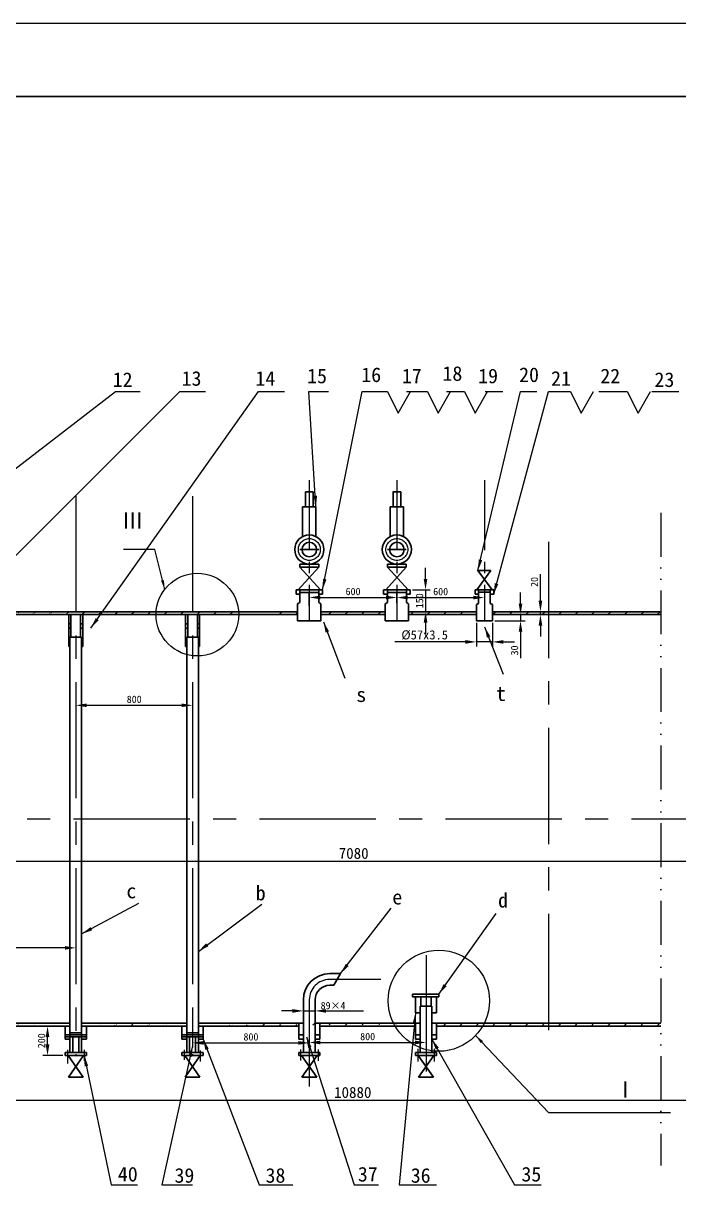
# Model space of a CAD drawing. Header units: millimetres. Extents: x -529 to 700, y -1082 to -202.
# Drawn here: x -247.6 to -68.5, y -519.4 to -202.1 of the extents above; entities that cross this region are included whole.
import ezdxf

# ---------------------------------------------------------------- set-up
doc = ezdxf.new("R2010")
doc.units = ezdxf.units.MM
for name, pattern in [('ACAD_ISO12W100', [21, 12, -3, 0, -3, 0, -3]), ('CENTER', [50.8, 31.75, -6.35, 6.35, -6.35]), ('CENTER2', [28.575, 19.05, -3.175, 3.175, -3.175])]:
    doc.linetypes.add(name, pattern=pattern)
doc.layers.get('0').update_dxf_attribs({"lineweight": 30})
for name, color, linetype in [('Defpoints1', 7, 'Continuous'), ('中心线', 10, 'CENTER'), ('剖面线', 180, 'Continuous'), ('双点画线', 50, 'ACAD_ISO12W100'), ('定义点0', 7, 'Continuous'), ('尺寸线', 160, 'Continuous'), ('标注线', 90, 'Continuous')]:
    doc.layers.add(name, color=color, linetype=linetype)
doc.dimstyles.new('ISO-25', dxfattribs={"dimtxt": 2.5, "dimasz": 2.5, "dimexe": 1.25, "dimexo": 0.625, "dimtad": 1, "dimdsep": 46, "dimtxsty": 'Standard', "dimcen": 2.5, "dimadec": 0, "dimazin": 0, "dimtfac": 1, "dimtmove": 0, "dimatfit": 3, "dimfxl": 0, "dimarcsym": 0})
doc.dimstyles.new('副本 ISO-25', dxfattribs={"dimtxt": 3, "dimasz": 3, "dimexe": 1.25, "dimexo": 0.625, "dimtad": 1, "dimdec": 0, "dimdsep": 46, "dimtxsty": 'Standard', "dimcen": 2.5, "dimclrd": 3, "dimclre": 3, "dimadec": 0, "dimazin": 0, "dimtm": 1e-09, "dimtfac": 1, "dimtdec": 0, "dimtmove": 0, "dimatfit": 3, "dimfxl": 0, "dimlwd": 25, "dimlwe": 25, "dimarcsym": 0})
pattern_1 = [(45, (-599.5094, 0.263), (-2.245064, 2.245064), [])]

# ---------------------------------------------------------------- blocks, each defined once
blk = doc.blocks.new('*D33')
at = {"layer": 'Defpoints', "color": 0}
for p in [(-233.21, -387.95), (-201.33, -387.95), (-201.33, -388.42)]:
    blk.add_point(p, dxfattribs=at)
at = {"layer": '尺寸线', "color": 3, "lineweight": 25}
for p, q in [((-233.21, -388.58), (-233.21, -389.67)), ((-230.21, -388.42), (-204.33, -388.42)), ((-201.33, -388.58), (-201.33, -389.67))]:
    blk.add_line(p, q, dxfattribs=at)
at = {"layer": '尺寸线', "color": 3}
for points in [[(-230.21, -387.92), (-230.21, -388.92), (-233.21, -388.42)], [(-204.33, -387.92), (-204.33, -388.92), (-201.33, -388.42)]]:
    blk.add_solid(points, dxfattribs=at)
at = {"layer": '尺寸线', "color": 0, "insert": (-217.27, -386.79), "char_height": 2, "attachment_point": 5}
blk.add_mtext('800', dxfattribs=at)
blk = doc.blocks.new('*D34')
at = {"layer": 'Defpoints', "color": 0}
for p in [(-145.53, -358.97), (-145.53, -361.12), (-169.44, -361.89)]:
    blk.add_point(p, dxfattribs=at)
at = {"layer": '尺寸线', "color": 3, "lineweight": 25}
for p, q in [((-169.44, -361.27), (-169.44, -357.72)), ((-145.53, -360.5), (-145.53, -357.72)), ((-166.44, -358.97), (-148.53, -358.97))]:
    blk.add_line(p, q, dxfattribs=at)
at = {"layer": '尺寸线', "color": 3}
for points in [[(-166.44, -358.47), (-166.44, -359.47), (-169.44, -358.97)], [(-148.53, -358.47), (-148.53, -359.47), (-145.53, -358.97)]]:
    blk.add_solid(points, dxfattribs=at)
at = {"layer": '尺寸线', "color": 0, "insert": (-157.49, -357.35), "char_height": 2, "attachment_point": 5}
blk.add_mtext('600', dxfattribs=at)
blk = doc.blocks.new('*D35')
at = {"layer": 'Defpoints', "color": 0}
for p in [(-145.53, -358.97), (-121.62, -358.86), (-121.62, -359)]:
    blk.add_point(p, dxfattribs=at)
at = {"layer": '尺寸线', "color": 3, "lineweight": 25}
for p, q in [((-145.53, -359.6), (-145.53, -360.25)), ((-142.53, -359), (-124.62, -359)), ((-121.62, -359.48), (-121.62, -360.25))]:
    blk.add_line(p, q, dxfattribs=at)
at = {"layer": '尺寸线', "color": 3}
for points in [[(-142.53, -358.5), (-142.53, -359.5), (-145.53, -359)], [(-124.62, -358.5), (-124.62, -359.5), (-121.62, -359)]]:
    blk.add_solid(points, dxfattribs=at)
at = {"layer": '尺寸线', "color": 0, "insert": (-133.57, -357.37), "char_height": 2, "attachment_point": 5}
blk.add_mtext('600', dxfattribs=at)
blk = doc.blocks.new('*D36')
at = {"layer": 'Defpoints', "color": 0}
for p in [(-108.78, -362.86), (-108.63, -363.66), (-106.31, -362.86)]:
    blk.add_point(p, dxfattribs=at)
at = {"layer": '尺寸线', "color": 3, "lineweight": 25}
for p, q in [((-106.31, -359.86), (-106.31, -352.61)), ((-108.15, -362.86), (-105.06, -362.86)), ((-108.01, -363.66), (-105.06, -363.66)), ((-106.31, -363.66), (-106.31, -362.86)), ((-106.31, -366.66), (-106.31, -369.66))]:
    blk.add_line(p, q, dxfattribs=at)
at = {"layer": '尺寸线', "color": 3}
for points in [[(-106.81, -359.86), (-105.81, -359.86), (-106.31, -362.86)], [(-106.81, -366.66), (-105.81, -366.66), (-106.31, -363.66)]]:
    blk.add_solid(points, dxfattribs=at)
at = {"layer": '尺寸线', "color": 0, "insert": (-107.94, -354.74), "char_height": 2, "attachment_point": 5, "rotation": 90}
blk.add_mtext('20', dxfattribs=at)
blk = doc.blocks.new('*D39')
at = {"layer": 'Defpoints', "color": 0}
for p in [(-169.44, -474.45), (-137.56, -474.61), (-137.56, -480.51)]:
    blk.add_point(p, dxfattribs=at)
at = {"layer": '尺寸线', "color": 3, "lineweight": 25}
for p, q in [((-169.44, -475.08), (-169.44, -481.76)), ((-137.56, -475.24), (-137.56, -481.76)), ((-166.44, -480.51), (-140.56, -480.51))]:
    blk.add_line(p, q, dxfattribs=at)
at = {"layer": '尺寸线', "color": 3}
for points in [[(-166.44, -480.01), (-166.44, -481.01), (-169.44, -480.51)], [(-140.56, -480.01), (-140.56, -481.01), (-137.56, -480.51)]]:
    blk.add_solid(points, dxfattribs=at)
at = {"layer": '尺寸线', "color": 0, "insert": (-153.5, -478.89), "char_height": 2, "attachment_point": 5}
blk.add_mtext('800', dxfattribs=at)
blk = doc.blocks.new('*D40')
at = {"layer": 'Defpoints', "color": 0}
for p in [(-201.33, -472.64), (-169.44, -472.54), (-169.44, -480.62)]:
    blk.add_point(p, dxfattribs=at)
at = {"layer": '尺寸线', "color": 3, "lineweight": 25}
for p, q in [((-201.33, -473.27), (-201.33, -481.87)), ((-169.44, -473.16), (-169.44, -481.87)), ((-198.33, -480.62), (-172.44, -480.62))]:
    blk.add_line(p, q, dxfattribs=at)
at = {"layer": '尺寸线', "color": 3}
for points in [[(-198.33, -480.12), (-198.33, -481.12), (-201.33, -480.62)], [(-172.44, -480.12), (-172.44, -481.12), (-169.44, -480.62)]]:
    blk.add_solid(points, dxfattribs=at)
at = {"layer": '尺寸线', "color": 0, "insert": (-185.38, -478.99), "char_height": 2, "attachment_point": 5}
blk.add_mtext('800', dxfattribs=at)
blk = doc.blocks.new('*D41')
at = {"layer": 'Defpoints', "color": 0}
for p in [(-343.21, -436.64), (-233.21, -436.64), (-343.21, -454.67)]:
    blk.add_point(p, dxfattribs=at)
at = {"layer": '尺寸线', "color": 3, "lineweight": 25}
for p, q in [((-343.21, -437.27), (-343.21, -455.92)), ((-233.21, -437.27), (-233.21, -455.92)), ((-236.21, -454.67), (-340.21, -454.67))]:
    blk.add_line(p, q, dxfattribs=at)
at = {"layer": '尺寸线', "color": 3}
for points in [[(-340.21, -454.17), (-340.21, -455.17), (-343.21, -454.67)], [(-236.21, -454.17), (-236.21, -455.17), (-233.21, -454.67)]]:
    blk.add_solid(points, dxfattribs=at)
at = {"layer": '尺寸线', "color": 0, "insert": (-288.21, -453.04), "char_height": 2, "attachment_point": 5}
blk.add_mtext('2760', dxfattribs=at)
blk = doc.blocks.new('*D44')
at = {"layer": 'Defpoints', "color": 0}
for p in [(-240.94, -476.05), (-238.65, -476.05), (-236.1, -484.03)]:
    blk.add_point(p, dxfattribs=at)
at = {"layer": '尺寸线', "color": 3, "lineweight": 25}
for p, q in [((-239.27, -476.05), (-242.19, -476.05)), ((-240.94, -481.03), (-240.94, -479.05)), ((-236.73, -484.03), (-242.19, -484.03))]:
    blk.add_line(p, q, dxfattribs=at)
at = {"layer": '尺寸线', "color": 3}
for points in [[(-241.44, -479.05), (-240.44, -479.05), (-240.94, -476.05)], [(-241.44, -481.03), (-240.44, -481.03), (-240.94, -484.03)]]:
    blk.add_solid(points, dxfattribs=at)
at = {"layer": '尺寸线', "color": 0, "insert": (-242.56, -480.04), "char_height": 2, "attachment_point": 5, "rotation": 90}
blk.add_mtext('200', dxfattribs=at)
blk = doc.blocks.new('*D45')
at = {"layer": 'Defpoints', "color": 0}
for p in [(-116.76, -363.66), (-119.42, -365.32), (-111.75, -365.32)]:
    blk.add_point(p, dxfattribs=at)
at = {"layer": '尺寸线', "color": 3, "lineweight": 25}
for p, q in [((-111.75, -360.66), (-111.75, -357.66)), ((-116.14, -363.66), (-110.5, -363.66)), ((-111.75, -363.66), (-111.75, -365.32)), ((-118.8, -365.32), (-110.5, -365.32)), ((-111.75, -368.32), (-111.75, -375.57))]:
    blk.add_line(p, q, dxfattribs=at)
at = {"layer": '尺寸线', "color": 3}
for points in [[(-112.25, -360.66), (-111.25, -360.66), (-111.75, -363.66)], [(-112.25, -368.32), (-111.25, -368.32), (-111.75, -365.32)]]:
    blk.add_solid(points, dxfattribs=at)
at = {"layer": '尺寸线', "color": 0, "insert": (-113.38, -373.44), "char_height": 2, "attachment_point": 5, "rotation": 90}
blk.add_mtext('30', dxfattribs=at)
blk = doc.blocks.new('*D46')
at = {"layer": 'Defpoints', "color": 0}
for p in [(-141.9, -356.89), (-139.52, -362.86), (-137.69, -362.86)]:
    blk.add_point(p, dxfattribs=at)
at = {"layer": '尺寸线', "color": 3, "lineweight": 25}
for p, q in [((-137.69, -353.89), (-137.69, -350.89)), ((-141.28, -356.89), (-136.44, -356.89)), ((-137.69, -356.89), (-137.69, -362.86)), ((-138.9, -362.86), (-136.44, -362.86)), ((-137.69, -365.86), (-137.69, -368.86))]:
    blk.add_line(p, q, dxfattribs=at)
at = {"layer": '尺寸线', "color": 3}
for points in [[(-138.19, -353.89), (-137.19, -353.89), (-137.69, -356.89)], [(-138.19, -365.86), (-137.19, -365.86), (-137.69, -362.86)]]:
    blk.add_solid(points, dxfattribs=at)
at = {"layer": '尺寸线', "color": 0, "insert": (-139.32, -359.87), "char_height": 2, "attachment_point": 5, "rotation": 90}
blk.add_mtext('150', dxfattribs=at)
blk = doc.blocks.new('*D55')
at = {"layer": 'Defpoints', "color": 0}
for p in [(-171.04, -470.6), (-167.85, -470.74), (-167.85, -471.89)]:
    blk.add_point(p, dxfattribs=at)
at = {"layer": '尺寸线', "color": 3, "lineweight": 25}
for p, q in [((-174.04, -471.89), (-177.04, -471.89)), ((-171.04, -471.22), (-171.04, -473.14)), ((-171.04, -471.89), (-167.85, -471.89)), ((-167.85, -471.37), (-167.85, -473.14)), ((-164.85, -471.89), (-154.6, -471.89))]:
    blk.add_line(p, q, dxfattribs=at)
at = {"layer": '尺寸线', "color": 3}
for points in [[(-174.04, -471.39), (-174.04, -472.39), (-171.04, -471.89)], [(-164.85, -471.39), (-164.85, -472.39), (-167.85, -471.89)]]:
    blk.add_solid(points, dxfattribs=at)
blk = doc.blocks.new('*D59')
at = {"layer": 'Defpoints', "color": 0}
for p in [(-123.81, -365.32), (-119.42, -365.32), (-123.81, -371.11)]:
    blk.add_point(p, dxfattribs=at)
at = {"layer": '定义点0', "color": 3, "lineweight": 25}
for p, q in [((-123.81, -365.94), (-123.81, -372.36)), ((-119.42, -365.94), (-119.42, -372.36)), ((-126.81, -371.11), (-146.06, -371.11)), ((-119.42, -371.11), (-123.81, -371.11)), ((-116.42, -371.11), (-113.42, -371.11))]:
    blk.add_line(p, q, dxfattribs=at)
at = {"layer": '定义点0', "color": 3}
for points in [[(-126.81, -370.61), (-126.81, -371.61), (-123.81, -371.11)], [(-116.42, -370.61), (-116.42, -371.61), (-119.42, -371.11)]]:
    blk.add_solid(points, dxfattribs=at)
at = {"layer": '定义点0', "color": 0, "insert": (-137.93, -369.24), "char_height": 2.5, "attachment_point": 5}
blk.add_mtext('%%c57x3.5', dxfattribs=at)
blk = doc.blocks.new('*D66')
at = {"layer": 'Defpoints', "color": 0}
for p in [(-17.66, -431), (-296.98, -474.63), (-17.66, -474.63)]:
    blk.add_point(p, dxfattribs=at)
at = {"layer": '尺寸线', "color": 3, "lineweight": 25}
for p, q in [((-296.98, -474.01), (-296.98, -429.75)), ((-293.98, -431), (-20.66, -431)), ((-17.66, -474.01), (-17.66, -429.75))]:
    blk.add_line(p, q, dxfattribs=at)
at = {"layer": '尺寸线', "color": 3}
for points in [[(-293.98, -430.5), (-293.98, -431.5), (-296.98, -431)], [(-20.66, -430.5), (-20.66, -431.5), (-17.66, -431)]]:
    blk.add_solid(points, dxfattribs=at)
at = {"layer": '尺寸线', "color": 0, "insert": (-157.32, -428.88), "char_height": 3, "attachment_point": 5}
blk.add_mtext('7080 ', dxfattribs=at)
blk = doc.blocks.new('*D67')
at = {"layer": 'Defpoints', "color": 0}
for p in [(-372.56, -426.42), (57.42, -426.42), (57.42, -496.3)]:
    blk.add_point(p, dxfattribs=at)
at = {"layer": '尺寸线', "color": 3, "lineweight": 25}
for p, q in [((-372.56, -427.04), (-372.56, -497.55)), ((57.42, -427.04), (57.42, -497.55)), ((-369.56, -496.3), (54.42, -496.3))]:
    blk.add_line(p, q, dxfattribs=at)
at = {"layer": '尺寸线', "color": 3}
for points in [[(-369.56, -495.8), (-369.56, -496.8), (-372.56, -496.3)], [(54.42, -495.8), (54.42, -496.8), (57.42, -496.3)]]:
    blk.add_solid(points, dxfattribs=at)
at = {"layer": '尺寸线', "color": 0, "insert": (-157.57, -494.18), "char_height": 3, "attachment_point": 5}
blk.add_mtext('10880  ', dxfattribs=at)

msp = doc.modelspace()

# ---------------------------------------------------------------- hatches: boundary and pattern name
at = {"layer": '定义点0'}
h = msp.add_hatch(dxfattribs=at)
h.set_pattern_fill('ANSI31', color=256, style=0)
h.set_pattern_definition(pattern_1)
edge = h.paths.add_edge_path()
edge.add_line((-282.433, -362.863), (-172.631, -362.863))
edge.add_line((-282.433, -363.661), (-172.631, -363.661))
h = msp.add_hatch(dxfattribs=at)
h.set_pattern_fill('ANSI31', color=256, style=0)
h.set_pattern_definition(pattern_1)
h.paths.add_polyline_path([(-188.753, -362.863), (-201.327, -362.863), (-201.327, -363.661), (-188.725, -363.661, 0.0176793)])
h.paths.add_polyline_path([(-201.327, -362.863), (-211.262, -362.863, 0.0176793), (-211.29, -363.661), (-201.327, -363.661)])
h.paths.add_polyline_path([(-211.262, -362.863), (-233.212, -362.863), (-233.212, -363.661), (-211.29, -363.661, -0.0176793)])
h = msp.add_hatch(dxfattribs=at)
h.set_pattern_fill('ANSI31', color=256, style=0)
h.set_pattern_definition(pattern_1)
h.paths.add_polyline_path([(-172.631, -362.863), (-177.323, -362.863, 0.0435387), (-178.268, -363.661), (-172.631, -363.661)])
h = msp.add_hatch(dxfattribs=at)
h.set_pattern_fill('ANSI31', color=256, style=0)
h.set_pattern_definition(pattern_1)
h.paths.add_polyline_path([(-123.807, -362.863), (-142.34, -362.863), (-142.34, -363.661), (-123.807, -363.661)])
h.paths.add_polyline_path([(-148.717, -362.863), (-166.254, -362.863), (-166.254, -363.661), (-148.717, -363.661)])
h = msp.add_hatch(dxfattribs=at)
h.set_pattern_fill('ANSI31', color=256, style=0)
h.set_pattern_definition(pattern_1)
h.paths.add_polyline_path([(-104.079, -362.863), (-119.423, -362.863), (-119.423, -363.661), (-104.079, -363.661)])
h = msp.add_hatch(dxfattribs=at)
h.set_pattern_fill('ANSI31', color=256, style=0)
h.set_pattern_definition(pattern_1)
h.paths.add_polyline_path([(-73.441, -362.863), (-104.079, -362.863), (-104.079, -363.661), (-73.441, -363.661)])
h = msp.add_hatch(dxfattribs=at)
h.set_pattern_fill('ANSI31', color=256, style=0)
h.set_pattern_definition(pattern_1)
edge = h.paths.add_edge_path()
edge.add_spline(control_points=[(-344.808, -475.177), (-345.844, -475.177), (-346.881, -475.052), (-349.445, -474.43), (-350.969, -473.782), (-353.964, -471.934), (-355.434, -470.733), (-358.266, -467.805), (-359.627, -466.077), (-361.394, -463.364), (-361.87, -462.582), (-362.333, -461.767)], knot_values=[3.1415911, 3.1415911, 3.1415911, 3.1415911, 3.2606454, 3.2606454, 3.4368722, 3.4368722, 3.613099, 3.613099, 3.7893257, 3.7893257, 3.8564172, 3.8564172, 3.8564172, 3.8564172], degree=3, periodic=0)
edge.add_ellipse((-344.808, -419.459), major_axis=(0, 56.595), ratio=0.4929577, start_angle=139.24701, end_angle=180, ccw=False)
edge.add_line((-344.808, -476.054), (-332.054, -476.054))
edge.add_line((-343.214, -475.257), (-332.054, -475.257))
edge.add_line((-330.46, -475.257), (-306.936, -475.257))
edge.add_line((-330.46, -476.054), (-282.517, -476.054))
edge.add_line((-310.3, -475.257), (-234.806, -475.257))
edge.add_line((-287.025, -476.054), (-234.806, -476.054))
h = msp.add_hatch(dxfattribs=at)
h.set_pattern_fill('ANSI31', color=256, style=0)
h.set_pattern_definition(pattern_1)
edge = h.paths.add_edge_path()
edge.add_line((-231.617, -475.257), (-202.921, -475.257))
edge.add_line((-231.617, -476.054), (-202.921, -476.054))
h = msp.add_hatch(dxfattribs=at)
h.set_pattern_fill('ANSI31', color=256, style=0)
h.set_pattern_definition(pattern_1)
edge = h.paths.add_edge_path()
edge.add_line((-199.733, -475.257), (-171.037, -475.257))
edge.add_line((-199.733, -476.054), (-172.331, -476.054))
edge.add_line((-167.848, -475.257), (-139.152, -475.257))
edge.add_line((-166.553, -476.054), (-140.447, -476.054))

# ---------------------------------------------------------------- linework, layer by layer
at = {"lineweight": 30}
for p, q in [((-508.627, -222.14), (680.373, -222.14)), ((-168.392, -330.086), (-170.516, -330.086)), ((-170.493, -334.18), (-170.493, -330.086)), ((-170.493, -330.086), (-168.369, -330.086)), ((-168.392, -334.18), (-168.392, -330.086)), ((-144.478, -330.086), (-146.603, -330.086)), ((-146.58, -334.18), (-146.58, -330.086)), ((-146.58, -330.086), (-144.455, -330.086)), ((-144.478, -334.18), (-144.478, -330.086)), ((-171.266, -342.336), (-171.266, -334.18)), ((-171.266, -334.18), (-167.989, -334.18)), ((-167.619, -334.18), (-170.895, -334.18)), ((-167.619, -342.336), (-167.619, -334.18)), ((-147.353, -342.336), (-147.353, -334.18)), ((-147.353, -334.18), (-144.076, -334.18)), ((-143.705, -334.18), (-146.982, -334.18)), ((-143.705, -342.336), (-143.705, -334.18)), ((-172.011, -345.88), (-166.874, -345.88)), ((-142.961, -345.88), (-148.097, -345.88)), ((-172.489, -356.885), (-166.874, -350.663)), ((-172.011, -349.865), (-166.874, -349.865)), ((-172.011, -349.865), (-172.011, -350.663)), ((-166.396, -356.885), (-172.011, -350.663)), ((-172.011, -350.663), (-166.874, -350.663)), ((-166.874, -349.865), (-166.874, -350.663)), ((-148.575, -356.885), (-142.961, -350.663)), ((-142.961, -349.865), (-148.097, -349.865)), ((-148.097, -349.865), (-148.097, -350.663)), ((-142.482, -356.885), (-148.097, -350.663)), ((-142.961, -350.663), (-148.097, -350.663)), ((-142.961, -349.865), (-142.961, -350.663)), ((-123.711, -356.885), (-119.856, -351.611)), ((-119.519, -356.885), (-123.374, -351.611)), ((-119.856, -351.611), (-123.374, -351.611)), ((-169.442, -356.885), (-173.067, -356.885)), ((-173.067, -356.885), (-173.067, -358.081)), ((-172.033, -358.081), (-173.067, -358.081)), ((-172.033, -358.029), (-172.033, -356.885)), ((-172.033, -357.618), (-172.033, -360.325)), ((-172.033, -357.618), (-168.494, -357.618)), ((-166.852, -357.618), (-170.391, -357.618)), ((-169.442, -356.885), (-165.818, -356.885)), ((-166.852, -358.029), (-166.852, -356.885)), ((-166.852, -357.618), (-166.852, -360.325)), ((-166.852, -358.081), (-165.818, -358.081)), ((-165.818, -356.885), (-165.818, -358.081)), ((-145.529, -356.885), (-149.153, -356.885)), ((-149.153, -356.885), (-149.153, -358.081)), ((-148.119, -358.081), (-149.153, -358.081)), ((-148.119, -358.029), (-148.119, -356.885)), ((-148.119, -357.618), (-148.119, -360.325)), ((-148.119, -357.618), (-144.58, -357.618)), ((-142.938, -357.618), (-146.477, -357.618)), ((-145.529, -356.885), (-141.905, -356.885)), ((-142.938, -358.029), (-142.938, -356.885)), ((-142.938, -357.618), (-142.938, -360.325)), ((-142.938, -358.081), (-141.905, -358.081)), ((-141.905, -356.885), (-141.905, -358.081)), ((-124.146, -356.885), (-121.615, -356.885)), ((-124.146, -356.885), (-124.146, -358.081)), ((-124.146, -358.081), (-123.21, -358.081)), ((-123.21, -356.885), (-123.21, -360.58)), ((-123.21, -357.499), (-121.615, -357.499)), ((-119.085, -356.885), (-121.615, -356.885)), ((-120.021, -357.499), (-121.615, -357.499)), ((-120.021, -356.885), (-120.021, -360.58)), ((-119.085, -358.081), (-120.021, -358.081)), ((-119.085, -356.885), (-119.085, -358.081)), ((-172.033, -360.325), (-172.631, -360.72)), ((-172.631, -360.72), (-172.631, -365.319)), ((-166.852, -360.325), (-166.254, -360.72)), ((-166.254, -360.72), (-166.254, -365.319)), ((-148.119, -360.325), (-148.717, -360.72)), ((-148.717, -360.72), (-148.717, -365.319)), ((-142.938, -360.325), (-142.34, -360.72)), ((-142.34, -360.72), (-142.34, -365.319)), ((-123.807, -360.911), (-123.21, -360.58)), ((-123.807, -360.911), (-123.807, -365.319)), ((-119.423, -360.911), (-120.021, -360.58)), ((-119.423, -360.911), (-119.423, -365.319)), ((-282.433, -362.863), (-172.631, -362.863)), ((-282.433, -363.661), (-172.631, -363.661)), ((-166.254, -362.863), (-148.717, -362.863)), ((-166.254, -363.661), (-148.717, -363.661)), ((-142.34, -362.863), (-123.807, -362.863)), ((-142.34, -363.661), (-123.807, -363.661)), ((-119.423, -362.863), (-104.079, -362.863)), ((-119.423, -363.661), (-104.079, -363.661)), ((-73.441, -362.863), (-104.079, -362.863)), ((-73.441, -363.661), (-104.079, -363.661)), ((-234.531, -366.141), (-235.133, -366.141)), ((-234.531, -367.33), (-235.133, -367.33)), ((-231.892, -366.141), (-231.26, -366.141)), ((-231.892, -367.33), (-231.26, -367.33)), ((-203.283, -366.141), (-202.646, -366.141)), ((-203.283, -367.33), (-202.646, -367.33)), ((-200.008, -366.141), (-199.477, -366.141)), ((-200.008, -367.33), (-199.477, -367.33)), ((-172.631, -365.319), (-166.254, -365.319)), ((-142.34, -365.319), (-148.717, -365.319)), ((-123.807, -365.319), (-121.615, -365.319)), ((-119.423, -365.319), (-121.615, -365.319)), ((-234.806, -369.818), (-234.806, -483.219)), ((-231.617, -369.818), (-231.617, -483.219)), ((-202.921, -369.818), (-202.921, -483.219)), ((-199.733, -369.818), (-199.733, -483.219)), ((-160.924, -461.706), (-163.863, -461.706)), ((-160.924, -461.706), (-162.714, -464.894)), ((-162.714, -464.894), (-163.863, -464.894)), ((-171.037, -468.88), (-171.037, -483.219)), ((-167.848, -468.88), (-167.848, -483.219)), ((-140.447, -467.307), (-141.217, -467.307)), ((-141.217, -467.307), (-141.217, -468.02)), ((-141.217, -468.02), (-140.447, -468.02)), ((-134.081, -467.307), (-140.447, -467.307)), ((-140.447, -468.02), (-140.447, -472.416)), ((-134.669, -468.02), (-140.447, -468.02)), ((-138.934, -470.575), (-138.934, -468.02)), ((-136.182, -470.575), (-136.182, -468.02)), ((-134.669, -472.416), (-134.669, -468.02)), ((-134.669, -468.02), (-134.081, -468.02)), ((-134.081, -468.02), (-134.081, -467.307)), ((-140.447, -472.416), (-139.152, -472.416)), ((-135.963, -470.575), (-139.152, -470.575)), ((-139.152, -470.575), (-139.152, -483.219)), ((-135.963, -470.575), (-135.963, -483.219)), ((-135.963, -472.416), (-134.669, -472.416)), ((-310.3, -475.257), (-234.806, -475.257)), ((-231.617, -475.257), (-202.921, -475.257)), ((-199.733, -475.257), (-171.037, -475.257)), ((-167.848, -475.257), (-139.152, -475.257)), ((-135.963, -475.257), (-73.441, -475.257)), ((-287.025, -476.054), (-234.806, -476.054)), ((-234.009, -478.989), (-234.009, -483.219)), ((-232.414, -478.989), (-232.414, -483.219)), ((-231.617, -476.054), (-202.921, -476.054)), ((-202.124, -478.989), (-202.124, -483.219)), ((-200.53, -478.989), (-200.53, -483.219)), ((-199.733, -476.054), (-172.331, -476.054)), ((-166.553, -476.054), (-140.447, -476.054)), ((-134.669, -476.054), (-104.079, -476.054)), ((-73.441, -476.054), (-104.079, -476.054))]:
    msp.add_line(p, q, dxfattribs=at)
at = {"linetype": 'CENTER', "lineweight": 30}
for p, q in [((-235.133, -372.368), (-235.133, -363.661)), ((-234.531, -369.818), (-234.531, -363.661)), ((-231.892, -369.818), (-231.892, -363.661)), ((-231.26, -372.368), (-231.26, -363.661)), ((-203.283, -372.368), (-203.283, -363.661)), ((-202.646, -369.818), (-202.646, -363.661)), ((-200.008, -369.818), (-200.008, -363.661)), ((-199.477, -372.368), (-199.477, -363.661)), ((-234.806, -369.818), (-231.617, -369.818)), ((-199.733, -369.818), (-202.921, -369.818)), ((-235.133, -372.368), (-234.806, -372.368)), ((-231.26, -372.368), (-231.617, -372.368)), ((-203.283, -372.368), (-202.921, -372.368)), ((-199.733, -372.368), (-199.477, -372.368)), ((-172.331, -475.257), (-172.331, -479.587)), ((-166.553, -475.257), (-166.553, -479.587)), ((-140.447, -475.257), (-140.447, -479.587)), ((-134.669, -475.257), (-134.669, -479.587)), ((-236.1, -476.054), (-236.1, -479.587)), ((-236.1, -478.391), (-232.414, -478.391)), ((-236.1, -478.989), (-232.414, -478.989)), ((-234.806, -477.879), (-231.617, -477.879)), ((-230.323, -478.391), (-232.414, -478.391)), ((-230.323, -478.989), (-232.414, -478.989)), ((-230.323, -476.054), (-230.323, -479.587)), ((-204.216, -476.054), (-204.216, -479.587)), ((-204.216, -478.391), (-202.124, -478.391)), ((-204.216, -478.989), (-202.124, -478.989)), ((-199.733, -477.879), (-202.921, -477.879)), ((-198.438, -478.391), (-202.124, -478.391)), ((-198.438, -478.989), (-202.124, -478.989)), ((-198.438, -476.054), (-198.438, -479.587)), ((-172.331, -478.391), (-171.037, -478.391)), ((-166.553, -478.391), (-167.848, -478.391)), ((-140.447, -478.391), (-139.152, -478.391)), ((-134.669, -478.391), (-135.963, -478.391)), ((-236.1, -479.587), (-234.806, -479.587)), ((-230.323, -479.587), (-231.617, -479.587)), ((-204.216, -479.587), (-202.921, -479.587)), ((-198.438, -479.587), (-199.733, -479.587)), ((-172.331, -479.587), (-171.037, -479.587)), ((-166.553, -479.587), (-167.848, -479.587)), ((-140.447, -479.587), (-139.152, -479.587)), ((-134.669, -479.587), (-135.963, -479.587)), ((-236.1, -483.219), (-236.1, -484.025)), ((-230.323, -483.219), (-236.1, -483.219)), ((-230.323, -484.025), (-236.1, -484.025)), ((-235.335, -484.025), (-231.193, -489.953)), ((-231.088, -484.025), (-235.23, -489.953)), ((-230.323, -483.219), (-230.323, -484.025)), ((-204.216, -483.219), (-204.216, -484.025)), ((-204.216, -483.219), (-198.438, -483.219)), ((-204.216, -484.025), (-198.438, -484.025)), ((-203.45, -484.025), (-199.308, -489.953)), ((-199.204, -484.025), (-203.345, -489.953)), ((-198.438, -483.219), (-198.438, -484.025)), ((-172.331, -483.219), (-172.331, -484.025)), ((-166.553, -483.219), (-172.331, -483.219)), ((-166.553, -484.025), (-172.331, -484.025)), ((-171.565, -484.025), (-167.424, -489.953)), ((-167.319, -484.025), (-171.461, -489.953)), ((-166.553, -483.219), (-166.553, -484.025)), ((-140.447, -483.219), (-140.447, -484.025)), ((-140.447, -483.219), (-134.669, -483.219)), ((-140.447, -484.025), (-134.669, -484.025)), ((-139.681, -484.025), (-135.539, -489.953)), ((-135.435, -484.025), (-139.576, -489.953)), ((-134.669, -483.219), (-134.669, -484.025)), ((-235.23, -489.953), (-231.193, -489.953)), ((-199.308, -489.953), (-203.345, -489.953)), ((-171.461, -489.953), (-167.424, -489.953)), ((-135.539, -489.953), (-139.576, -489.953))]:
    msp.add_line(p, q, dxfattribs=at)
at = {"lineweight": 30}
for centre, radius in [((-169.442, -345.88), 3.986), ((-145.529, -345.88), 3.986), ((-169.442, -345.88), 1.993), ((-145.529, -345.88), 1.993)]:
    msp.add_circle(centre, radius, dxfattribs=at)
for radius in [7.174, 3.986]:
    msp.add_arc((-163.863, -468.88), radius, 90, 180, dxfattribs=at)
at = {"layer": 'Defpoints1', "lineweight": -3}
msp.add_line((-528.627, -202.14), (700.373, -202.14), dxfattribs=at)
at = {"layer": '中心线', "color": 1, "linetype": 'CENTER2'}
for p, q in [((-169.442, -326.978), (-169.442, -365.319)), ((-145.529, -326.978), (-145.529, -365.319)), ((-121.615, -326.978), (-121.615, -365.319))]:
    msp.add_line(p, q, dxfattribs=at)
at = {"layer": '中心线', "color": 1, "linetype": 'CENTER'}
for p, q in [((-233.212, -331.279), (-233.212, -484.025)), ((-201.327, -331.279), (-201.327, -484.025)), ((-104.079, -343.769), (-104.079, -482.821)), ((-386.238, -419.459), (70.943, -419.459)), ((-137.558, -456.649), (-137.558, -492.572)), ((-149.885, -463.3), (-163.863, -463.3)), ((-169.442, -468.88), (-169.442, -492.572))]:
    msp.add_line(p, q, dxfattribs=at)
at = {"layer": '中心线', "linetype": 'CENTER'}
for p, q in [((-137.558, -470.575), (-137.558, -484.025)), ((-235.448, -482.564), (-235.448, -486.234)), ((-230.94, -482.564), (-230.94, -485.567)), ((-203.603, -482.564), (-203.603, -485.233)), ((-199.262, -482.731), (-199.262, -485.734)), ((-171.877, -482.397), (-171.877, -485.4)), ((-167.035, -482.397), (-167.035, -485.567)), ((-139.818, -482.23), (-139.818, -485.734)), ((-135.309, -482.23), (-135.309, -485.734))]:
    msp.add_line(p, q, dxfattribs=at)
at = {"layer": '中心线', "color": 1, "linetype": 'CENTER'}
for centre in [(-169.442, -345.88), (-145.529, -345.88)]:
    msp.add_circle(centre, 2.989, dxfattribs=at)
msp.add_arc((-163.863, -468.88), 5.58, 90, 180, dxfattribs=at)
at = {"layer": '剖面线'}
for centre, radius in [((-200.008, -363.661), 11.282), ((-134.057, -469.101), 13.817)]:
    msp.add_circle(centre, radius, dxfattribs=at)
at = {"layer": '双点画线'}
msp.add_line((-73.441, -335.839), (-73.441, -514.144), dxfattribs=at)
at = {"layer": '定义点0'}
for p, q in [((-132.899, -476.054), (-132.102, -475.257)), ((-128.409, -476.054), (-127.612, -475.257)), ((-123.919, -476.054), (-123.122, -475.257)), ((-119.429, -476.054), (-118.632, -475.257)), ((-114.939, -476.054), (-114.142, -475.257)), ((-110.449, -476.054), (-109.652, -475.257)), ((-105.959, -476.054), (-105.161, -475.257)), ((-101.468, -476.054), (-100.671, -475.257)), ((-96.978, -476.054), (-96.181, -475.257)), ((-92.488, -476.054), (-91.691, -475.257)), ((-87.998, -476.054), (-87.201, -475.257)), ((-83.508, -476.054), (-82.711, -475.257)), ((-79.018, -476.054), (-78.221, -475.257)), ((-74.528, -476.054), (-73.731, -475.257))]:
    msp.add_line(p, q, dxfattribs=at)
at = {"layer": '标注线'}
for p, q in [((-222.376, -302.759), (-215.642, -302.759)), ((-204.77, -302.759), (-197.828, -302.759)), ((-183.324, -302.759), (-176.236, -302.759)), ((-169.566, -302.759), (-164.181, -302.759)), ((-154.999, -302.759), (-148.12, -302.759)), ((-148.12, -302.759), (-145.162, -308.671)), ((-145.162, -308.671), (-141.833, -302.759)), ((-142.86, -302.759), (-137.195, -302.759)), ((-137.195, -302.759), (-134.236, -308.671)), ((-134.236, -308.671), (-130.908, -302.759)), ((-131.935, -302.759), (-127.079, -302.759)), ((-127.079, -302.759), (-124.12, -308.671)), ((-124.12, -308.671), (-120.792, -302.759)), ((-121.414, -302.759), (-116.558, -302.759)), ((-111.796, -302.759), (-107.298, -302.759)), ((-104.079, -302.759), (-98.115, -302.759)), ((-98.115, -302.759), (-95.156, -308.671)), ((-95.156, -308.671), (-91.828, -302.759)), ((-90.348, -302.759), (-82.582, -302.759)), ((-82.582, -302.759), (-79.623, -308.671)), ((-79.623, -308.671), (-76.295, -302.759)), ((-75.925, -302.759), (-68.528, -302.759)), ((-223.598, -519.374), (-216.322, -519.374)), ((-209.743, -519.374), (-201.388, -519.374)), ((-183.113, -519.374), (-173.944, -519.374)), ((-157.142, -519.374), (-150.553, -519.374)), ((-144.906, -519.374), (-134.718, -519.374)), ((-113.417, -519.374), (-106.109, -519.374))]:
    msp.add_line(p, q, dxfattribs=at)

# ---------------------------------------------------------------- texts
at = {"color": 0, "lineweight": 30, "char_height": 4.5, "width": 29.74758, "attachment_point": 1}
for s, insert in [('{\\fSimSun|b0|i0|c134|p54;Ⅲ}', (-220.75, -335.722)), ('{\\fSimSun|b0|i0|c134|p54;Ⅰ}', (-86.201, -491.118))]:
    msp.add_mtext(s, dxfattribs=dict(at, insert=insert))
at = {"layer": '尺寸线', "insert": (-166.343, -469.429), "char_height": 1.99279, "width": 14.13631, "attachment_point": 1}
msp.add_mtext('89{\\fSimSun|b0|i0|c134|p54;×4}', dxfattribs=at)
at = {"layer": '标注线', "attachment_point": 1}
for s, insert, char_height, width in [('12', (-223.138, -297.495), 3.9856, 7.10762), ('13', (-204.316, -297.159), 3.9856, 7.50617), ('14', (-184.149, -297.159), 3.9856, 6.0499), ('15', (-170.033, -296.487), 3.9856, 5.71379), ('16', (-155.244, -296.151), 3.9856, 6.386), ('17', (-144.153, -296.487), 3.9856, 6.0499), ('18', (-133.061, -295.815), 3.9856, 6.04989), ('19', (-123.314, -296.487), 3.9856, 6.0499), ('20', (-112.134, -296.151), 3.9856, 5.37768), ('21', (-103.395, -297.159), 3.9856, 6.04989), ('22', (-89.951, -296.487), 3.9856, 6.72211), ('23', (-75.162, -297.495), 3.9856, 5.71379), ('t', (-118.471, -383.243), 3.986, 6.16981), ('s', (-156.611, -383.523), 3.986, 4.48713), ('b', (-184.071, -437.703), 3.986, 5.32847), ('c', (-219.408, -437.143), 3.986, 2.80446), ('e', (-146.772, -438.824), 3.986, 6.16981), ('d', (-117.886, -439.664), 3.986, 5.32847), ('40', (-221.725, -514.494), 3.9856, 4.70547), ('39', (-206.265, -514.829), 3.9856, 4.70548), ('38', (-181.393, -514.829), 3.9856, 5.37768), ('37', (-156.185, -514.494), 3.9856, 5.04158), ('36', (-141.732, -514.829), 3.9856, 5.04158), ('35', (-111.508, -514.494), 3.9856, 5.04158)]:
    msp.add_mtext(s, dxfattribs=dict(at, insert=insert, char_height=char_height, width=width))

# ---------------------------------------------------------------- dimensions: what is measured, and where the dimension line sits
at = {"layer": '定义点0', "color": 5}
dim = msp.add_linear_dim(base=(-123.807, -371.112), p1=(-119.423, -365.319), p2=(-123.807, -365.319), text='%%c57x3.5', dimstyle='副本 ISO-25', override={"dimtxt": 2.5}, dxfattribs=at)
dim.commit()
dim.dimension.update_dxf_attribs({"geometry": '*D59', "text_midpoint": (-137.932, -371.112), "dimtype": 160})
at = {"layer": '尺寸线'}
for base, p1, p2, text, picture, middle in [((-137.69, -362.863), (-141.905, -356.885), (-139.523, -362.863), '150', '*D46', (-139.315, -359.874)), ((-106.312, -362.863), (-108.632, -363.661), (-108.776, -362.863), '20', '*D36', (-107.937, -354.738)), ((-111.751, -365.319), (-116.764, -363.661), (-119.423, -365.319), '30', '*D45', (-113.376, -373.444)), ((-240.939, -476.054), (-236.1, -484.025), (-238.646, -476.054), '200', '*D44', (-242.564, -480.039))]:
    dim = msp.add_linear_dim(base=base, p1=p1, p2=p2, angle=90, text=text, dimstyle='副本 ISO-25', override={"dimtxt": 2}, dxfattribs=at)
    dim.commit()
    dim.dimension.update_dxf_attribs({"geometry": picture, "text_midpoint": middle})
for base, p1, p2, text, picture, middle in [((-145.529, -358.972), (-169.442, -361.892), (-145.529, -361.12), '600', '*D34', (-157.486, -357.347)), ((-121.615, -358.997), (-145.529, -358.972), (-121.615, -358.856), '600', '*D35', (-133.572, -357.372)), ((-201.327, -388.415), (-233.212, -387.952), (-201.327, -387.952), '800', '*D33', (-217.269, -386.79)), ((-343.214, -454.67), (-233.212, -436.644), (-343.214, -436.644), '2760', '*D41', (-288.213, -453.045)), ((-169.442, -480.619), (-201.327, -472.643), (-169.442, -472.537), '800', '*D40', (-185.385, -478.994)), ((-137.558, -480.512), (-169.442, -474.451), (-137.558, -474.611), '800', '*D39', (-153.5, -478.887))]:
    dim = msp.add_linear_dim(base=base, p1=p1, p2=p2, text=text, dimstyle='副本 ISO-25', override={"dimtxt": 2}, dxfattribs=at)
    dim.commit()
    dim.dimension.update_dxf_attribs({"geometry": picture, "text_midpoint": middle})
for base, p1, p2, text, picture, middle in [((57.415, -496.303), (-372.565, -426.416), (57.415, -426.416), '10880  ', '*D67', (-157.575, -494.178)), ((-17.656, -431.002), (-296.981, -474.632), (-17.656, -474.632), '7080 ', '*D66', (-157.318, -428.877)), ((-167.848, -471.892), (-171.037, -470.6), (-167.848, -470.743), '  ', '*D55', (-158.223, -469.767))]:
    dim = msp.add_linear_dim(base=base, p1=p1, p2=p2, text=text, dimstyle='副本 ISO-25', dxfattribs=at)
    dim.commit()
    dim.dimension.update_dxf_attribs({"geometry": picture, "text_midpoint": middle})

# ---------------------------------------------------------------- leaders
at = {"layer": '标注线'}
for points, dimstyle in [([(-282.956, -349.312), (-222.376, -302.759)], '副本 ISO-25'), ([(-282.912, -380.728), (-204.77, -302.759)], '副本 ISO-25'), ([(-229.09, -367.33), (-183.324, -302.759)], '副本 ISO-25'), ([(-167.619, -334.18), (-169.566, -302.759)], '副本 ISO-25'), ([(-165.818, -356.885), (-154.999, -302.759)], '副本 ISO-25'), ([(-123.374, -351.611), (-111.796, -302.759)], '副本 ISO-25'), ([(-119.085, -358.081), (-104.079, -302.759)], '副本 ISO-25'), ([(-208.934, -356.76), (-211.642, -345.9), (-220.188, -345.9)], 'ISO-25'), ([(-165.586, -365.59), (-159.696, -381.001)], '副本 ISO-25'), ([(-121.556, -366.991), (-116.508, -379.88)], '副本 ISO-25'), ([(-231.617, -450.873), (-216.042, -442.467)], '副本 ISO-25'), ([(-199.733, -455.636), (-182.389, -442.747)], '副本 ISO-25'), ([(-160.924, -461.706), (-147.053, -443.868)], '副本 ISO-25'), ([(-134.081, -467.307), (-118.447, -445.269)], '副本 ISO-25'), ([(-140.447, -472.416), (-144.906, -519.374)], '副本 ISO-25'), ([(-170.239, -478.989), (-157.142, -519.374)], '副本 ISO-25'), ([(-124.023, -478.599), (-104.079, -499.629), (-70.766, -499.629)], 'ISO-25'), ([(-201.327, -481.411), (-209.743, -519.374)], '副本 ISO-25'), ([(-198.438, -479.587), (-183.113, -519.374)], '副本 ISO-25'), ([(-135.963, -479.587), (-113.417, -519.374)], '副本 ISO-25'), ([(-230.94, -484.025), (-223.598, -519.374)], '副本 ISO-25')]:
    msp.add_leader(points, dimstyle=dimstyle, override={"dimgap": 0.625, "dimtad": 0}, dxfattribs=at)

doc.saveas('drawing.dxf')
